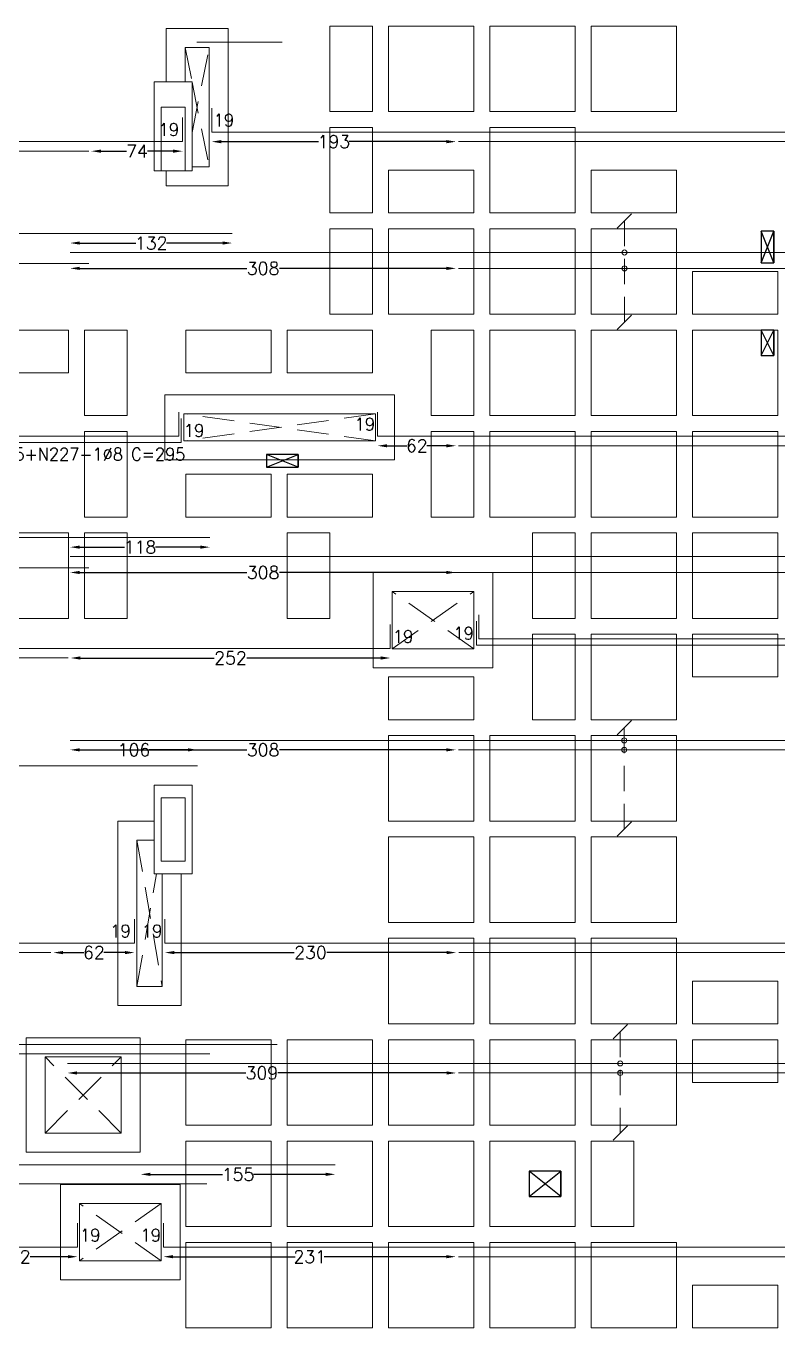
# Model space of a CAD drawing. Header units: millimetres. Extents: x -32 to 332, y -138 to 116.
# Drawn here: x 205.11 to 216.99, y 52.76 to 73.31 of the extents above; entities that cross this region are included whole.
import ezdxf
from ezdxf.enums import TextEntityAlignment as Align

# ---------------------------------------------------------------- set-up
doc = ezdxf.new("R2010")
doc.units = ezdxf.units.MM
doc.linetypes.add('TRAZO_HUECO', pattern=[0.75, 0.5, -0.25])
doc.layers.add('A-COT-01', color=9, linetype='Continuous')
doc.layers.add('FURAÇÃO', color=8, linetype='Continuous')
for name, color, linetype, lineweight in [('ARR_L_I_IG_LINHA', 2, 'Continuous', 0), ('ARR_L_I_IG_MARCA', 2, 'Continuous', 9), ('ARR_L_I_POSICAO', 4, 'Continuous', 9), ('ARR_LONG_INF', 6, 'Continuous', 15), ('ARR_LONG_INF_TXT', 1, 'Continuous', 9), ('LJ_NERV_RETI', 8, 'Continuous', 9), ('LJ_SIMB_ABER', 8, 'Continuous', 0), ('PA_NUM_ALTUR', 7, 'Continuous', 9), ('PILAR_CONCRETO', 8, 'Continuous', 0), ('PILAR_CONCRETO_APOIADO', 8, 'Continuous', 0), ('VIG_FACES', 8, 'Continuous', 0)]:
    doc.layers.add(name, color=color, linetype=linetype, lineweight=lineweight)
doc.styles.add('CYPETXT_0.3_romans', font='romans.shx', dxfattribs={"height": 0.2})
doc.styles.add('CYPETXT_romans', font='romans.shx', dxfattribs={"height": 0.2})
doc.dimstyles.new('cype_arrow', dxfattribs={"dimtxt": 0.18, "dimasz": 0.15, "dimexe": 0.075, "dimexo": 0.075, "dimgap": 0, "dimtad": 0, "dimdec": 4, "dimzin": 0, "dimdsep": 46, "dimtxsty": 'CYPETXT_0.3_romans', "dimcen": 0.09, "dimadec": 0, "dimazin": 0, "dimtfac": 1, "dimtdec": 4, "dimtofl": 0, "dimtmove": 2, "dimatfit": 3, "dimfxl": 1, "dimtolj": 1, "dimtzin": 0, "dimarcsym": 0})

# ---------------------------------------------------------------- blocks, each defined once
blk = doc.blocks.new('Forma 2PvtoTipo')
at = {"layer": 'FURAÇÃO', "color": 8}
for points in [[(622.889, 70.656), (623.089, 70.656), (623.089, 71.156), (622.889, 71.156), (622.889, 70.656), (623.089, 71.156), (623.089, 70.656), (622.889, 71.156)], [(622.889, 69.192), (623.089, 69.192), (623.089, 69.592), (622.889, 69.592), (622.889, 69.192), (623.089, 69.592), (623.089, 69.192), (622.889, 69.592)], [(615.081, 67.43), (615.581, 67.43), (615.581, 67.63), (615.081, 67.63), (615.081, 67.43), (615.581, 67.63), (615.581, 67.43), (615.081, 67.63)], [(619.224, 55.919), (619.724, 55.919), (619.724, 56.319), (619.224, 56.319), (619.224, 55.919), (619.724, 56.319), (619.724, 55.919), (619.224, 56.319)]]:
    blk.add_lwpolyline(points, dxfattribs=at)
at = {"layer": 'LJ_NERV_RETI', "color": 8}
for points in [[(616.754, 73.043), (616.754, 74.393), (616.079, 74.393), (616.079, 73.043)], [(618.354, 73.043), (618.354, 74.393), (617.004, 74.393), (617.004, 73.043)], [(619.954, 73.043), (619.954, 74.393), (618.604, 74.393), (618.604, 73.043)], [(621.554, 73.043), (621.554, 74.393), (620.204, 74.393), (620.204, 73.043)], [(616.754, 71.443), (616.754, 72.793), (616.079, 72.793), (616.079, 71.443)], [(619.954, 71.443), (619.954, 72.793), (618.604, 72.793), (618.604, 71.443)], [(618.354, 71.443), (618.354, 72.118), (617.004, 72.118), (617.004, 71.443)], [(621.554, 71.443), (621.554, 72.118), (620.204, 72.118), (620.204, 71.443)], [(616.754, 69.843), (616.754, 71.193), (616.079, 71.193), (616.079, 69.843)], [(618.354, 69.843), (618.354, 71.193), (617.004, 71.193), (617.004, 69.843)], [(619.954, 69.843), (619.954, 71.193), (618.604, 71.193), (618.604, 69.843)], [(621.554, 69.843), (621.554, 71.193), (620.204, 71.193), (620.204, 69.843)], [(623.154, 69.843), (623.154, 70.518), (621.804, 70.518), (621.804, 69.843)], [(611.954, 68.918), (611.954, 69.593), (610.604, 69.593), (610.604, 68.918)], [(612.879, 68.243), (612.879, 69.593), (612.204, 69.593), (612.204, 68.243)], [(615.154, 68.918), (615.154, 69.593), (613.804, 69.593), (613.804, 68.918)], [(616.754, 68.918), (616.754, 69.593), (615.404, 69.593), (615.404, 68.918)], [(618.354, 68.243), (618.354, 69.593), (617.679, 69.593), (617.679, 68.243)], [(619.954, 68.243), (619.954, 69.593), (618.604, 69.593), (618.604, 68.243)], [(621.554, 68.243), (621.554, 69.593), (620.204, 69.593), (620.204, 68.243)], [(623.154, 68.243), (623.154, 69.593), (621.804, 69.593), (621.804, 68.243)], [(612.879, 66.643), (612.879, 67.993), (612.204, 67.993), (612.204, 66.643)], [(618.354, 66.643), (618.354, 67.993), (617.679, 67.993), (617.679, 66.643)], [(619.954, 66.643), (619.954, 67.993), (618.604, 67.993), (618.604, 66.643)], [(621.554, 66.643), (621.554, 67.993), (620.204, 67.993), (620.204, 66.643)], [(623.154, 66.643), (623.154, 67.993), (621.804, 67.993), (621.804, 66.643)], [(615.154, 66.643), (615.154, 67.318), (613.804, 67.318), (613.804, 66.643)], [(616.754, 66.643), (616.754, 67.318), (615.404, 67.318), (615.404, 66.643)], [(611.954, 65.043), (611.954, 66.393), (610.604, 66.393), (610.604, 65.043)], [(612.879, 65.043), (612.879, 66.393), (612.204, 66.393), (612.204, 65.043)], [(616.079, 65.043), (616.079, 66.393), (615.404, 66.393), (615.404, 65.043)], [(619.954, 65.043), (619.954, 66.393), (619.279, 66.393), (619.279, 65.043)], [(621.554, 65.043), (621.554, 66.393), (620.204, 66.393), (620.204, 65.043)], [(623.154, 65.043), (623.154, 66.393), (621.804, 66.393), (621.804, 65.043)], [(619.954, 63.443), (619.954, 64.793), (619.279, 64.793), (619.279, 63.443)], [(621.554, 63.443), (621.554, 64.793), (620.204, 64.793), (620.204, 63.443)], [(623.154, 64.118), (623.154, 64.793), (621.804, 64.793), (621.804, 64.118)], [(618.354, 63.443), (618.354, 64.118), (617.004, 64.118), (617.004, 63.443)], [(618.354, 61.843), (618.354, 63.193), (617.004, 63.193), (617.004, 61.843)], [(619.954, 61.843), (619.954, 63.193), (618.604, 63.193), (618.604, 61.843)], [(621.554, 61.843), (621.554, 63.193), (620.204, 63.193), (620.204, 61.843)], [(618.354, 60.243), (618.354, 61.593), (617.004, 61.593), (617.004, 60.243)], [(619.954, 60.243), (619.954, 61.593), (618.604, 61.593), (618.604, 60.243)], [(621.554, 60.243), (621.554, 61.593), (620.204, 61.593), (620.204, 60.243)], [(618.354, 58.643), (618.354, 59.993), (617.004, 59.993), (617.004, 58.643)], [(619.954, 58.643), (619.954, 59.993), (618.604, 59.993), (618.604, 58.643)], [(621.554, 58.643), (621.554, 59.993), (620.204, 59.993), (620.204, 58.643)], [(623.154, 58.643), (623.154, 59.318), (621.804, 59.318), (621.804, 58.643)], [(615.154, 57.043), (615.154, 58.393), (613.804, 58.393), (613.804, 57.043)], [(616.754, 57.043), (616.754, 58.393), (615.404, 58.393), (615.404, 57.043)], [(618.354, 57.043), (618.354, 58.393), (617.004, 58.393), (617.004, 57.043)], [(619.954, 57.043), (619.954, 58.393), (618.604, 58.393), (618.604, 57.043)], [(621.554, 57.043), (621.554, 58.393), (620.204, 58.393), (620.204, 57.043)], [(623.154, 57.718), (623.154, 58.393), (621.804, 58.393), (621.804, 57.718)], [(615.154, 55.443), (615.154, 56.793), (613.804, 56.793), (613.804, 55.443)], [(616.754, 55.443), (616.754, 56.793), (615.404, 56.793), (615.404, 55.443)], [(618.354, 55.443), (618.354, 56.793), (617.004, 56.793), (617.004, 55.443)], [(619.954, 55.443), (619.954, 56.793), (618.604, 56.793), (618.604, 55.443)], [(620.879, 55.443), (620.879, 56.793), (620.204, 56.793), (620.204, 55.443)], [(615.154, 53.843), (615.154, 55.193), (613.804, 55.193), (613.804, 53.843)], [(616.754, 53.843), (616.754, 55.193), (615.404, 55.193), (615.404, 53.843)], [(618.354, 53.843), (618.354, 55.193), (617.004, 55.193), (617.004, 53.843)], [(619.954, 53.843), (619.954, 55.193), (618.604, 55.193), (618.604, 53.843)], [(621.554, 53.843), (621.554, 55.193), (620.204, 55.193), (620.204, 53.843)], [(623.154, 53.843), (623.154, 54.518), (621.804, 54.518), (621.804, 53.843)]]:
    blk.add_lwpolyline(points, close=True, dxfattribs=at)
at = {"layer": 'LJ_SIMB_ABER', "color": 8, "linetype": 'TRAZO_HUECO'}
for p, q in [((613.793, 74.054), (613.903, 73.51)), ((613.903, 72.714), (614.173, 74.054)), ((613.903, 73.508), (614.173, 72.169)), ((616.798, 68.274), (613.773, 67.845)), ((616.798, 67.845), (613.773, 68.274)), ((618.35, 64.565), (617.063, 65.465)), ((617.063, 64.565), (618.35, 65.465)), ((613.033, 61.54), (613.433, 59.235)), ((613.033, 59.235), (613.342, 61.011)), ((612.783, 56.92), (611.583, 58.12)), ((611.583, 56.92), (612.783, 58.12)), ((613.413, 55.805), (612.128, 54.905)), ((613.413, 54.905), (612.128, 55.805))]:
    blk.add_line(p, q, dxfattribs=at)
at = {"layer": 'PA_NUM_ALTUR', "color": 8}
blk.add_line((613.98, 74.138), (615.326, 74.138), dxfattribs=at)
at = {"layer": 'PILAR_CONCRETO', "color": 8}
for points in [[(613.303, 72.11), (613.903, 72.11), (613.903, 73.51), (613.303, 73.51), (613.303, 72.11)], [(613.413, 72.11), (613.793, 72.11), (613.793, 73.11), (613.413, 73.11), (613.413, 72.11)], [(613.303, 61.011), (613.903, 61.011), (613.903, 62.411), (613.303, 62.411), (613.303, 61.011)], [(613.413, 61.211), (613.793, 61.211), (613.793, 62.211), (613.413, 62.211), (613.413, 61.211)]]:
    blk.add_lwpolyline(points, close=True, dxfattribs=at)
at = {"layer": 'PILAR_CONCRETO_APOIADO', "color": 8}
blk.add_lwpolyline([(613.413, 61.211), (613.793, 61.211), (613.793, 62.211), (613.413, 62.211), (613.413, 61.211)], close=True, dxfattribs=at)
at = {"layer": 'VIG_FACES', "color": 8}
for p, q in [((613.493, 74.354), (614.473, 74.354)), ((613.493, 74.354), (613.493, 73.51)), ((614.473, 74.354), (614.473, 71.869)), ((613.793, 74.054), (614.173, 74.054)), ((613.793, 74.054), (613.793, 73.51)), ((614.173, 74.054), (614.173, 72.169)), ((614.173, 72.169), (613.903, 72.169)), ((617.098, 68.574), (613.473, 68.574)), ((613.473, 68.574), (613.473, 67.545)), ((617.098, 67.545), (617.098, 68.574)), ((616.798, 68.274), (613.773, 68.274)), ((613.773, 68.274), (613.773, 67.845)), ((616.798, 67.845), (616.798, 68.274)), ((613.773, 67.845), (616.798, 67.845)), ((613.473, 67.545), (617.098, 67.545)), ((618.65, 65.765), (616.763, 65.765)), ((616.763, 65.765), (616.763, 64.265)), ((618.65, 64.265), (618.65, 65.765)), ((618.35, 65.465), (617.063, 65.465)), ((617.063, 65.465), (617.063, 64.565)), ((618.35, 64.565), (618.35, 65.465)), ((617.063, 64.565), (618.35, 64.565)), ((616.763, 64.265), (618.65, 64.265)), ((612.733, 61.84), (612.733, 58.935)), ((613.303, 61.84), (612.733, 61.84)), ((613.033, 61.54), (613.033, 59.235)), ((613.303, 61.54), (613.033, 61.54)), ((613.433, 59.235), (613.433, 61.011)), ((613.733, 58.935), (613.733, 61.011)), ((613.433, 59.235), (613.033, 59.235)), ((613.733, 58.935), (612.733, 58.935)), ((611.283, 58.42), (613.083, 58.42)), ((611.283, 56.62), (611.283, 58.42)), ((613.083, 58.42), (613.083, 56.62)), ((611.583, 58.12), (612.783, 58.12)), ((611.583, 56.92), (611.583, 58.12)), ((612.783, 58.12), (612.783, 56.92)), ((612.783, 56.92), (611.583, 56.92)), ((613.083, 56.62), (611.283, 56.62)), ((613.713, 56.105), (611.828, 56.105)), ((611.828, 56.105), (611.828, 54.605)), ((613.713, 54.605), (613.713, 56.105)), ((613.413, 55.805), (612.128, 55.805)), ((612.128, 55.805), (612.128, 54.905)), ((613.413, 54.905), (613.413, 55.805)), ((613.413, 54.905), (612.128, 54.905)), ((613.713, 54.605), (611.828, 54.605))]:
    blk.add_line(p, q, dxfattribs=at)
blk.add_lwpolyline([(614.473, 71.869), (613.493, 71.869), (613.493, 72.11)], dxfattribs=at)
blk = doc.blocks.new('*D208')
at = {"layer": 'ARR_L_I_POSICAO', "color": 0, "lineweight": -2, "transparency": 16777216}
for p, q in [((205.961, 61.889), (206.574, 61.889)), ((207.673, 61.889), (207.06, 61.889))]:
    blk.add_line(p, q, dxfattribs=at)
at = {"layer": 'ARR_L_I_POSICAO', "color": 0, "transparency": 16777216}
for points in [[(205.961, 61.914), (205.961, 61.864), (205.811, 61.889)], [(207.673, 61.914), (207.673, 61.864), (207.823, 61.889)]]:
    blk.add_solid(points, dxfattribs=at)
at = {"layer": 'DEFPOINTS', "color": 0, "transparency": 16777216}
for p in [(205.811, 61.889), (207.823, 61.889), (207.823, 61.889)]:
    blk.add_point(p, dxfattribs=at)
at = {"layer": 'ARR_L_I_POSICAO', "color": 0, "transparency": 16777216, "insert": (206.817, 61.889), "char_height": 0.2, "attachment_point": 5, "style": 'CYPETXT_0.3_romans'}
blk.add_mtext('\\A1;106', dxfattribs=at)
blk = doc.blocks.new('*D211')
at = {"layer": 'ARR_L_I_POSICAO', "color": 0, "lineweight": -2, "transparency": 16777216}
for p, q in [((205.961, 61.889), (208.599, 61.889)), ((211.752, 61.889), (209.114, 61.889))]:
    blk.add_line(p, q, dxfattribs=at)
at = {"layer": 'ARR_L_I_POSICAO', "color": 0, "transparency": 16777216}
for points in [[(205.961, 61.914), (205.961, 61.864), (205.811, 61.889)], [(211.752, 61.914), (211.752, 61.864), (211.902, 61.889)]]:
    blk.add_solid(points, dxfattribs=at)
at = {"layer": 'DEFPOINTS', "color": 0, "transparency": 16777216}
for p in [(205.811, 61.889), (211.902, 61.889), (211.902, 61.889)]:
    blk.add_point(p, dxfattribs=at)
at = {"layer": 'ARR_L_I_POSICAO', "color": 0, "transparency": 16777216, "insert": (208.857, 61.889), "char_height": 0.2, "attachment_point": 5, "style": 'CYPETXT_0.3_romans'}
blk.add_mtext('\\A1;308', dxfattribs=at)
blk = doc.blocks.new('*D245')
at = {"layer": 'ARR_L_I_POSICAO', "color": 0, "lineweight": -2, "transparency": 16777216}
for p, q in [((205.961, 69.889), (206.847, 69.889)), ((208.219, 69.889), (207.333, 69.889))]:
    blk.add_line(p, q, dxfattribs=at)
at = {"layer": 'ARR_L_I_POSICAO', "color": 0, "transparency": 16777216}
for points in [[(205.961, 69.914), (205.961, 69.864), (205.811, 69.889)], [(208.219, 69.914), (208.219, 69.864), (208.369, 69.889)]]:
    blk.add_solid(points, dxfattribs=at)
at = {"layer": 'DEFPOINTS', "color": 0, "transparency": 16777216}
for p in [(205.811, 69.889), (208.369, 69.889), (208.369, 69.889)]:
    blk.add_point(p, dxfattribs=at)
at = {"layer": 'ARR_L_I_POSICAO', "color": 0, "transparency": 16777216, "insert": (207.09, 69.889), "char_height": 0.2, "attachment_point": 5, "style": 'CYPETXT_0.3_romans'}
blk.add_mtext('\\A1;132', dxfattribs=at)
blk = doc.blocks.new('*D61')
at = {"layer": 'ARR_L_I_POSICAO', "color": 0, "lineweight": -2, "transparency": 16777216}
for p, q in [((205.961, 69.489), (208.599, 69.489)), ((211.752, 69.489), (209.114, 69.489))]:
    blk.add_line(p, q, dxfattribs=at)
at = {"layer": 'ARR_L_I_POSICAO', "color": 0, "transparency": 16777216}
for points in [[(205.961, 69.514), (205.961, 69.464), (205.811, 69.489)], [(211.752, 69.514), (211.752, 69.464), (211.902, 69.489)]]:
    blk.add_solid(points, dxfattribs=at)
at = {"layer": 'DEFPOINTS', "color": 0, "transparency": 16777216}
for p in [(205.811, 69.489), (211.902, 69.489), (211.902, 69.489)]:
    blk.add_point(p, dxfattribs=at)
at = {"layer": 'ARR_L_I_POSICAO', "color": 0, "transparency": 16777216, "insert": (208.857, 69.489), "char_height": 0.2, "attachment_point": 5, "style": 'CYPETXT_0.3_romans'}
blk.add_mtext('\\A1;308', dxfattribs=at)
blk = doc.blocks.new('*D80')
at = {"layer": 'ARR_L_I_POSICAO', "color": 0, "lineweight": -2, "transparency": 16777216}
for p, q in [((205.919, 56.789), (208.584, 56.789)), ((211.754, 56.789), (209.089, 56.789))]:
    blk.add_line(p, q, dxfattribs=at)
at = {"layer": 'ARR_L_I_POSICAO', "color": 0, "transparency": 16777216}
for points in [[(205.919, 56.814), (205.919, 56.764), (205.769, 56.789)], [(211.754, 56.814), (211.754, 56.764), (211.904, 56.789)]]:
    blk.add_solid(points, dxfattribs=at)
at = {"layer": 'DEFPOINTS', "color": 0, "transparency": 16777216}
for p in [(205.769, 56.789), (211.904, 56.789), (211.904, 56.789)]:
    blk.add_point(p, dxfattribs=at)
at = {"layer": 'ARR_L_I_POSICAO', "color": 0, "transparency": 16777216, "insert": (208.837, 56.789), "char_height": 0.2, "attachment_point": 5, "style": 'CYPETXT_0.3_romans'}
blk.add_mtext('\\A1;309', dxfattribs=at)
blk = doc.blocks.new('*D106')
at = {"layer": 'ARR_L_I_POSICAO', "color": 0, "lineweight": -2, "transparency": 16777216}
for p, q in [((204.254, 53.889), (204.853, 53.889)), ((205.775, 53.889), (205.176, 53.889))]:
    blk.add_line(p, q, dxfattribs=at)
at = {"layer": 'ARR_L_I_POSICAO', "color": 0, "transparency": 16777216}
for points in [[(204.254, 53.914), (204.254, 53.864), (204.104, 53.889)], [(205.775, 53.914), (205.775, 53.864), (205.925, 53.889)]]:
    blk.add_solid(points, dxfattribs=at)
at = {"layer": 'DEFPOINTS', "color": 0, "transparency": 16777216}
for p in [(204.104, 53.889), (205.925, 53.889), (205.925, 53.889)]:
    blk.add_point(p, dxfattribs=at)
at = {"layer": 'ARR_L_I_POSICAO', "color": 0, "transparency": 16777216, "insert": (205.015, 53.889), "char_height": 0.2, "attachment_point": 5, "style": 'CYPETXT_0.3_romans'}
blk.add_mtext('\\A1;92', dxfattribs=at)
blk = doc.blocks.new('*D107')
at = {"layer": 'ARR_L_I_POSICAO', "color": 0, "lineweight": -2, "transparency": 16777216}
for p, q in [((207.435, 53.889), (209.365, 53.889)), ((211.752, 53.889), (209.822, 53.889))]:
    blk.add_line(p, q, dxfattribs=at)
at = {"layer": 'ARR_L_I_POSICAO', "color": 0, "transparency": 16777216}
for points in [[(207.435, 53.914), (207.435, 53.864), (207.285, 53.889)], [(211.752, 53.914), (211.752, 53.864), (211.902, 53.889)]]:
    blk.add_solid(points, dxfattribs=at)
at = {"layer": 'DEFPOINTS', "color": 0, "transparency": 16777216}
for p in [(207.285, 53.889), (211.902, 53.889), (211.902, 53.889)]:
    blk.add_point(p, dxfattribs=at)
at = {"layer": 'ARR_L_I_POSICAO', "color": 0, "transparency": 16777216, "insert": (209.594, 53.889), "char_height": 0.2, "attachment_point": 5, "style": 'CYPETXT_0.3_romans'}
blk.add_mtext('\\A1;231', dxfattribs=at)
blk = doc.blocks.new('*D109')
at = {"layer": 'ARR_L_I_POSICAO', "color": 0, "lineweight": -2, "transparency": 16777216}
for p, q in [((207.075, 55.189), (208.218, 55.189)), ((209.847, 55.189), (208.704, 55.189))]:
    blk.add_line(p, q, dxfattribs=at)
at = {"layer": 'ARR_L_I_POSICAO', "color": 0, "transparency": 16777216}
for points in [[(207.075, 55.214), (207.075, 55.164), (206.925, 55.189)], [(209.847, 55.214), (209.847, 55.164), (209.997, 55.189)]]:
    blk.add_solid(points, dxfattribs=at)
at = {"layer": 'DEFPOINTS', "color": 0, "transparency": 16777216}
for p in [(206.925, 55.189), (209.997, 55.189), (209.997, 55.189)]:
    blk.add_point(p, dxfattribs=at)
at = {"layer": 'ARR_L_I_POSICAO', "color": 0, "transparency": 16777216, "insert": (208.461, 55.189), "char_height": 0.2, "attachment_point": 5, "rotation": 0.0001, "style": 'CYPETXT_0.3_romans'}
blk.add_mtext('\\A1;155', dxfattribs=at)
blk = doc.blocks.new('*D121')
at = {"layer": 'ARR_L_I_POSICAO', "color": 0, "lineweight": -2, "transparency": 16777216}
for p, q in [((205.695, 58.689), (206.028, 58.689)), ((206.675, 58.689), (206.342, 58.689))]:
    blk.add_line(p, q, dxfattribs=at)
at = {"layer": 'ARR_L_I_POSICAO', "color": 0, "transparency": 16777216}
for points in [[(205.695, 58.714), (205.695, 58.664), (205.545, 58.689)], [(206.675, 58.714), (206.675, 58.664), (206.825, 58.689)]]:
    blk.add_solid(points, dxfattribs=at)
at = {"layer": 'DEFPOINTS', "color": 0, "transparency": 16777216}
for p in [(205.545, 58.689), (206.825, 58.689), (206.825, 58.689)]:
    blk.add_point(p, dxfattribs=at)
at = {"layer": 'ARR_L_I_POSICAO', "color": 0, "transparency": 16777216, "insert": (206.185, 58.689), "char_height": 0.2, "attachment_point": 5, "style": 'CYPETXT_0.3_romans'}
blk.add_mtext('\\A1;62', dxfattribs=at)
blk = doc.blocks.new('*D122')
at = {"layer": 'ARR_L_I_POSICAO', "color": 0, "lineweight": -2, "transparency": 16777216}
for p, q in [((207.455, 58.689), (209.348, 58.689)), ((211.755, 58.689), (209.862, 58.689))]:
    blk.add_line(p, q, dxfattribs=at)
at = {"layer": 'ARR_L_I_POSICAO', "color": 0, "transparency": 16777216}
for points in [[(207.455, 58.714), (207.455, 58.664), (207.305, 58.689)], [(211.755, 58.714), (211.755, 58.664), (211.905, 58.689)]]:
    blk.add_solid(points, dxfattribs=at)
at = {"layer": 'DEFPOINTS', "color": 0, "transparency": 16777216}
for p in [(207.305, 58.689), (211.905, 58.689), (211.905, 58.689)]:
    blk.add_point(p, dxfattribs=at)
at = {"layer": 'ARR_L_I_POSICAO', "color": 0, "transparency": 16777216, "insert": (209.605, 58.689), "char_height": 0.2, "attachment_point": 5, "style": 'CYPETXT_0.3_romans'}
blk.add_mtext('\\A1;230', dxfattribs=at)
blk = doc.blocks.new('*D127')
at = {"layer": 'ARR_L_I_POSICAO', "color": 0, "lineweight": -2, "transparency": 16777216}
for p, q in [((205.97, 63.339), (208.085, 63.339)), ((210.715, 63.339), (208.6, 63.339))]:
    blk.add_line(p, q, dxfattribs=at)
at = {"layer": 'ARR_L_I_POSICAO', "color": 0, "transparency": 16777216}
for points in [[(205.97, 63.364), (205.97, 63.314), (205.82, 63.339)], [(210.715, 63.364), (210.715, 63.314), (210.865, 63.339)]]:
    blk.add_solid(points, dxfattribs=at)
at = {"layer": 'DEFPOINTS', "color": 0, "transparency": 16777216}
for p in [(205.82, 63.339), (210.865, 63.339), (210.865, 63.339)]:
    blk.add_point(p, dxfattribs=at)
at = {"layer": 'ARR_L_I_POSICAO', "color": 0, "transparency": 16777216, "insert": (208.342, 63.339), "char_height": 0.2, "attachment_point": 5, "style": 'CYPETXT_0.3_romans'}
blk.add_mtext('\\A1;252', dxfattribs=at)
blk = doc.blocks.new('*D130')
at = {"layer": 'ARR_L_I_POSICAO', "color": 0, "lineweight": -2, "transparency": 16777216}
for p, q in [((205.961, 65.089), (206.67, 65.089)), ((207.865, 65.089), (207.156, 65.089))]:
    blk.add_line(p, q, dxfattribs=at)
at = {"layer": 'ARR_L_I_POSICAO', "color": 0, "transparency": 16777216}
for points in [[(205.961, 65.114), (205.961, 65.064), (205.811, 65.089)], [(207.865, 65.114), (207.865, 65.064), (208.015, 65.089)]]:
    blk.add_solid(points, dxfattribs=at)
at = {"layer": 'DEFPOINTS', "color": 0, "transparency": 16777216}
for p in [(205.811, 65.089), (208.015, 65.089), (208.015, 65.089)]:
    blk.add_point(p, dxfattribs=at)
at = {"layer": 'ARR_L_I_POSICAO', "color": 0, "transparency": 16777216, "insert": (206.913, 65.089), "char_height": 0.2, "attachment_point": 5, "style": 'CYPETXT_0.3_romans'}
blk.add_mtext('\\A1;118', dxfattribs=at)
blk = doc.blocks.new('*D133')
at = {"layer": 'ARR_L_I_POSICAO', "color": 0, "lineweight": -2, "transparency": 16777216}
for p, q in [((205.961, 64.689), (208.599, 64.689)), ((211.752, 64.689), (209.114, 64.689))]:
    blk.add_line(p, q, dxfattribs=at)
at = {"layer": 'ARR_L_I_POSICAO', "color": 0, "transparency": 16777216}
for points in [[(205.961, 64.714), (205.961, 64.664), (205.811, 64.689)], [(211.752, 64.714), (211.752, 64.664), (211.902, 64.689)]]:
    blk.add_solid(points, dxfattribs=at)
at = {"layer": 'DEFPOINTS', "color": 0, "transparency": 16777216}
for p in [(205.811, 64.689), (211.902, 64.689), (211.902, 64.689)]:
    blk.add_point(p, dxfattribs=at)
at = {"layer": 'ARR_L_I_POSICAO', "color": 0, "transparency": 16777216, "insert": (208.857, 64.689), "char_height": 0.2, "attachment_point": 5, "style": 'CYPETXT_0.3_romans'}
blk.add_mtext('\\A1;308', dxfattribs=at)
blk = doc.blocks.new('*D124')
at = {"layer": 'ARR_L_I_POSICAO', "color": 0, "lineweight": -2, "transparency": 16777216}
for p, q in [((210.815, 66.689), (211.126, 66.689)), ((211.752, 66.689), (211.441, 66.689))]:
    blk.add_line(p, q, dxfattribs=at)
at = {"layer": 'ARR_L_I_POSICAO', "color": 0, "transparency": 16777216}
for points in [[(210.815, 66.714), (210.815, 66.664), (210.665, 66.689)], [(211.752, 66.714), (211.752, 66.664), (211.902, 66.689)]]:
    blk.add_solid(points, dxfattribs=at)
at = {"layer": 'DEFPOINTS', "color": 0, "transparency": 16777216}
for p in [(210.665, 66.689), (211.902, 66.689), (211.902, 66.689)]:
    blk.add_point(p, dxfattribs=at)
at = {"layer": 'ARR_L_I_POSICAO', "color": 0, "transparency": 16777216, "insert": (211.284, 66.689), "char_height": 0.2, "attachment_point": 5, "style": 'CYPETXT_0.3_romans'}
blk.add_mtext('\\A1;62', dxfattribs=at)
blk = doc.blocks.new('*D152')
at = {"layer": 'ARR_L_I_POSICAO', "color": 0, "lineweight": -2, "transparency": 16777216}
for p, q in [((206.295, 71.339), (206.698, 71.339)), ((207.435, 71.339), (207.032, 71.339))]:
    blk.add_line(p, q, dxfattribs=at)
at = {"layer": 'ARR_L_I_POSICAO', "color": 0, "transparency": 16777216}
for points in [[(206.295, 71.364), (206.295, 71.314), (206.145, 71.339)], [(207.435, 71.364), (207.435, 71.314), (207.585, 71.339)]]:
    blk.add_solid(points, dxfattribs=at)
at = {"layer": 'DEFPOINTS', "color": 0, "transparency": 16777216}
for p in [(206.145, 71.339), (207.585, 71.339), (207.585, 71.339)]:
    blk.add_point(p, dxfattribs=at)
at = {"layer": 'ARR_L_I_POSICAO', "color": 0, "transparency": 16777216, "insert": (206.865, 71.339), "char_height": 0.2, "attachment_point": 5, "style": 'CYPETXT_0.3_romans'}
blk.add_mtext('\\A1;74', dxfattribs=at)
blk = doc.blocks.new('*D153')
at = {"layer": 'ARR_L_I_POSICAO', "color": 0, "lineweight": -2, "transparency": 16777216}
for p, q in [((208.195, 71.489), (209.731, 71.489)), ((211.752, 71.489), (210.216, 71.489))]:
    blk.add_line(p, q, dxfattribs=at)
at = {"layer": 'ARR_L_I_POSICAO', "color": 0, "transparency": 16777216}
for points in [[(208.195, 71.514), (208.195, 71.464), (208.045, 71.489)], [(211.752, 71.514), (211.752, 71.464), (211.902, 71.489)]]:
    blk.add_solid(points, dxfattribs=at)
at = {"layer": 'DEFPOINTS', "color": 0, "transparency": 16777216}
for p in [(208.045, 71.489), (211.902, 71.489), (211.902, 71.489)]:
    blk.add_point(p, dxfattribs=at)
at = {"layer": 'ARR_L_I_POSICAO', "color": 0, "transparency": 16777216, "insert": (209.974, 71.489), "char_height": 0.2, "attachment_point": 5, "style": 'CYPETXT_0.3_romans'}
blk.add_mtext('\\A1;193', dxfattribs=at)

msp = doc.modelspace()

# ---------------------------------------------------------------- linework, layer by layer
at = {"layer": 'ARR_L_I_IG_LINHA'}
for p, q in [((214.56276, 69.83911), (214.56276, 70.23911)), ((214.56276, 69.23912), (214.56276, 69.63912)), ((214.56276, 68.63912), (214.56276, 69.03912)), ((214.56009, 61.83911), (214.56009, 62.23911)), ((214.56009, 61.23912), (214.56009, 61.63912)), ((214.56009, 60.63912), (214.56009, 61.03912)), ((214.49565, 57.03911), (214.4954, 57.43911)), ((214.49602, 56.43911), (214.49577, 56.83911)), ((214.4964, 55.83912), (214.49615, 56.23912))]:
    msp.add_line(p, q, dxfattribs=at)
for centre in [(214.56276, 69.73911), (214.56276, 69.48911), (214.56009, 62.03911), (214.56009, 61.88911), (214.49571, 56.93911), (214.49581, 56.78911)]:
    msp.add_circle(centre, 0.04, dxfattribs=at)
at = {"layer": 'ARR_L_I_IG_MARCA'}
for p, q in [((214.67589, 70.35225), (214.44962, 70.12598)), ((214.67589, 68.75226), (214.44962, 68.52598)), ((214.67323, 62.35225), (214.44695, 62.12598)), ((214.67323, 60.75226), (214.44695, 60.52598)), ((214.60847, 57.55232), (214.38233, 57.3259)), ((214.60947, 55.95233), (214.38333, 55.72591))]:
    msp.add_line(p, q, dxfattribs=at)
at = {"layer": 'ARR_LONG_INF'}
for points in [[(208.04509, 72.01912), (208.04509, 71.63912), (229.66509, 71.63912)], [(194.03909, 71.48912), (207.58509, 71.48912), (207.58509, 71.86912)], [(197.70509, 71.33912), (206.10509, 71.33912)], [(211.94209, 71.48912), (228.04209, 71.48912)], [(194.40909, 70.03911), (208.36909, 70.03911)], [(205.81109, 69.73911), (229.67109, 69.73911)], [(197.70509, 69.56411), (206.10509, 69.56411)], [(211.94209, 69.48911), (228.04209, 69.48911)], [(202.46509, 67.21912), (202.46509, 66.83912), (207.52509, 66.83912), (207.52509, 67.21912)], [(210.66509, 67.21912), (210.66509, 66.83912), (229.66509, 66.83912)], [(202.42509, 67.11912), (202.42509, 66.73912), (207.56509, 66.73912), (207.56509, 67.11912)], [(211.94209, 66.68912), (228.04209, 66.68912)], [(194.19509, 65.23911), (208.01509, 65.23911)], [(205.81109, 64.93911), (229.67109, 64.93911)], [(197.70509, 64.76411), (206.10509, 64.76411)], [(211.94209, 64.68911), (228.04209, 64.68911)], [(212.22509, 63.91912), (212.22509, 63.53912), (228.04509, 63.53912)], [(212.26509, 64.01912), (212.26509, 63.63912), (229.66509, 63.63912)], [(194.74509, 63.48912), (210.86509, 63.48912), (210.86509, 63.86912)], [(197.63981, 63.33912), (205.77982, 63.33912)], [(205.81109, 62.03911), (229.67109, 62.03911)], [(211.94209, 61.88911), (228.04209, 61.88911)], [(194.50309, 61.63911), (207.82309, 61.63911)], [(198.04509, 61.63911), (205.50509, 61.63911)], [(194.50309, 58.83912), (206.82509, 58.83912), (206.82509, 59.21912)], [(207.30509, 59.21912), (207.30509, 58.83912), (229.66509, 58.83912)], [(198.04509, 58.68912), (205.50509, 58.68912)], [(211.94509, 58.68912), (228.04509, 58.68912)], [(185.64509, 57.61911), (185.64509, 57.23911), (209.07909, 57.23911)], [(186.10509, 57.08911), (208.01509, 57.08911)], [(205.76909, 56.93911), (229.66509, 56.93911)], [(211.94409, 56.78911), (228.04609, 56.78911)], [(194.02709, 55.33912), (209.99709, 55.33912)], [(195.08309, 55.03912), (207.96709, 55.03912)], [(194.33309, 54.03911), (205.92509, 54.03911), (205.92509, 54.41911)], [(207.28509, 54.41911), (207.28509, 54.03911), (229.66509, 54.03911)], [(211.94209, 53.88911), (228.04209, 53.88911)]]:
    msp.add_lwpolyline(points, dxfattribs=at)

# ---------------------------------------------------------------- block references
at = {"layer": 'A-COT-01', "color": 1}
msp.add_blockref('Forma 2PvtoTipo', (-406.16805, -1.07881), dxfattribs=at)

# ---------------------------------------------------------------- texts
at = {"layer": 'ARR_LONG_INF_TXT', "style": 'CYPETXT_romans'}
for s, width, p, p2 in [('19', 0.945, (208.07643, 71.72912), (208.40043, 71.72912)), ('19', 0.945, (207.20616, 71.57912), (207.53016, 71.57912)), ('19', 0.945, (207.60509, 66.82912), (207.92909, 66.82912)), ('19', 0.945, (210.30109, 66.92912), (210.62509, 66.92912)), ('N226-1%%c12.5 C=295+N227-1%%c8 C=295', 0.834299, (202.36109, 66.45578), (207.62909, 66.45578)), ('19', 0.945, (210.90509, 63.57912), (211.22909, 63.57912)), ('19', 0.945, (211.86109, 63.62912), (212.18509, 63.62912)), ('19', 0.945, (206.44266, 58.92912), (206.76666, 58.92912)), ('19', 0.945, (206.94109, 58.92912), (207.26509, 58.92912)), ('19', 0.945, (205.96509, 54.12911), (206.28909, 54.12911)), ('19', 0.945, (206.92109, 54.12911), (207.24509, 54.12911))]:
    msp.add_text(s, height=0.2, dxfattribs=dict(at, width=width)).set_placement(p, p2, align=Align.FIT)

# ---------------------------------------------------------------- dimensions: what is measured, and where the dimension line sits
at = {"layer": 'ARR_L_I_POSICAO'}
for p1, p2, text, picture, middle in [((208.04509, 71.48912), (211.90209, 71.48912), '193', '*D153', (209.97359, 71.48912)), ((206.14509, 71.33912), (207.58509, 71.33912), '74', '*D152', (206.86509, 71.33912)), ((205.81109, 69.88911), (208.36909, 69.88911), '132', '*D245', (207.09009, 69.88911)), ((205.81109, 69.48911), (211.90209, 69.48911), '308', '*D61', (208.85659, 69.48911)), ((210.66509, 66.68912), (211.90209, 66.68912), '62', '*D124', (211.28359, 66.68912)), ((205.81109, 65.08911), (208.01509, 65.08911), '118', '*D130', (206.91309, 65.08911)), ((205.81109, 64.68911), (211.90209, 64.68911), '308', '*D133', (208.85659, 64.68911)), ((205.81982, 63.33912), (210.86509, 63.33912), '252', '*D127', (208.34245, 63.33912)), ((205.81109, 61.88911), (207.82309, 61.88911), '106', '*D208', (206.81709, 61.88911)), ((205.81109, 61.88911), (211.90209, 61.88911), '308', '*D211', (208.85659, 61.88911)), ((205.54509, 58.68912), (206.82509, 58.68912), '62', '*D121', (206.18509, 58.68912)), ((207.30509, 58.68912), (211.90509, 58.68912), '230', '*D122', (209.60509, 58.68912)), ((205.76909, 56.78911), (211.90409, 56.78911), '309', '*D80', (208.83659, 56.78911)), ((206.92509, 55.18911), (209.99709, 55.18912), '155', '*D109', (208.46109, 55.18912)), ((204.10403, 53.88911), (205.92509, 53.88911), '92', '*D106', (205.01456, 53.88911)), ((207.28509, 53.88911), (211.90209, 53.88911), '231', '*D107', (209.59359, 53.88911))]:
    dim = msp.add_aligned_dim(p1=p1, p2=p2, distance=0, text=text, dimstyle='cype_arrow', override={"dimexe": 0, "dimexo": 0}, dxfattribs=at)
    dim.commit()
    dim.dimension.update_dxf_attribs({"geometry": picture, "text_midpoint": middle})

doc.saveas('drawing.dxf')
